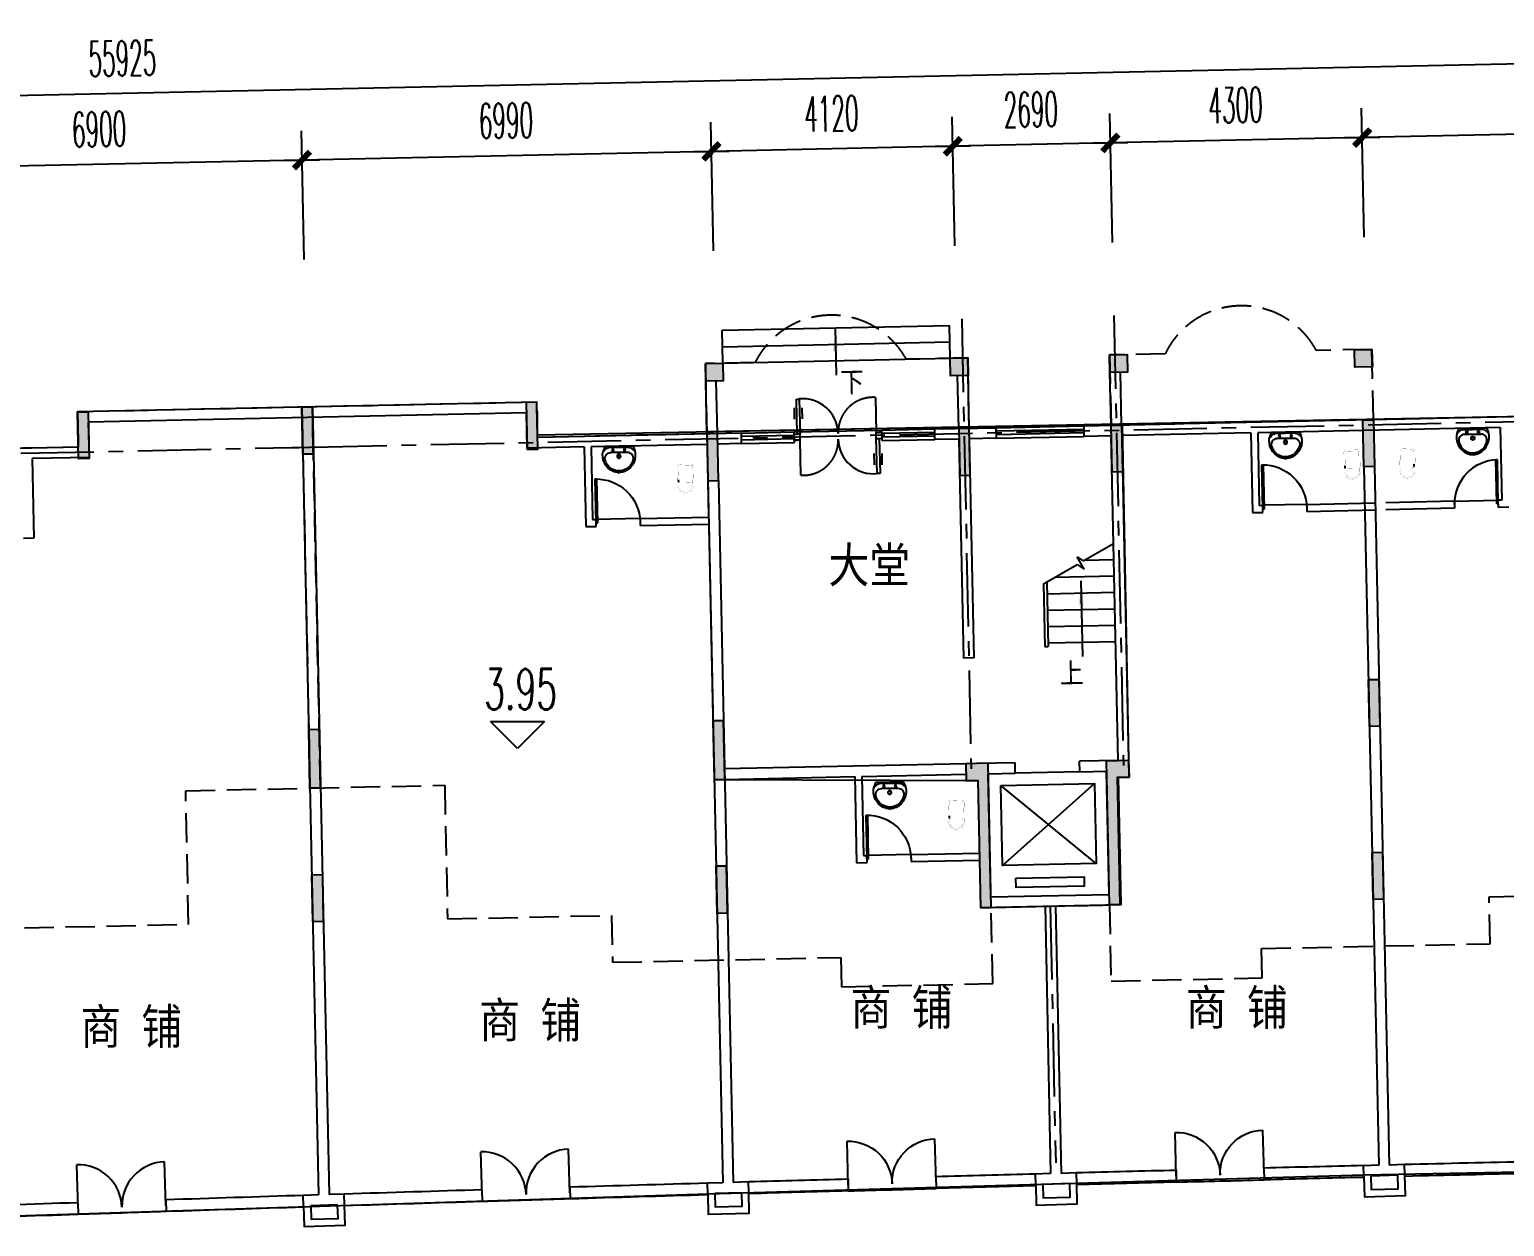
# Model space of a CAD drawing. Extents: x 34838826 to 35164760, y 36533342 to 36641385.
# Drawn here: x 34971531 to 34996705, y 36573732 to 36594151 of the extents above; entities that cross this region are included whole.
import ezdxf
from ezdxf.enums import TextEntityAlignment as Align

# ---------------------------------------------------------------- set-up
doc = ezdxf.new("R2010")
doc.units = 0
doc.header["$LTSCALE"] = 1000
doc.header["$MEASUREMENT"] = 0
for name, pattern in [('CENTER', [2, 1.25, -0.25, 0.25, -0.25]), ('DASH', [0.35, 0.25, -0.1]), ('DASHED2', [0.375, 0.25, -0.125])]:
    doc.linetypes.add(name, pattern=pattern)
doc.layers.get('0').update_dxf_attribs({"linetype": 'CONTINUOUS'})
doc.layers.get('DEFPOINTS').update_dxf_attribs({"linetype": 'CONTINUOUS'})
for name, color, linetype in [('AREA', 5, 'CONTINUOUS'), ('AXIS', 3, 'CONTINUOUS'), ('COLUMN', 6, 'CONTINUOUS'), ('DOTE', 8, 'CENTER'), ('FUN', 3, 'CONTINUOUS'), ('GROUND', 2, 'CONTINUOUS'), ('H', 8, 'CONTINUOUS'), ('PUB_DIM', 3, 'CONTINUOUS'), ('STAIR', 2, 'CONTINUOUS'), ('TEXT', 7, 'CONTINUOUS'), ('WALL', 4, 'CONTINUOUS'), ('WINDOW', 2, 'CONTINUOUS'), ('室内地坪标高', 1, 'CONTINUOUS')]:
    doc.layers.add(name, color=color, linetype=linetype)
doc.styles.add('-宋体', font='SimSun.ttf')
doc.styles.add('DIM_FONT', font='SIMPLEX.shx', dxfattribs={"width": 0.45})
doc.dimstyles.new('DIMN', dxfattribs={"dimtxt": 300, "dimasz": 1, "dimexe": 250, "dimexo": 300, "dimgap": 150, "dimtad": 1, "dimdec": 0, "dimzin": 0, "dimtxsty": 'DIM_FONT', "dimblk": '_DIMX', "dimcen": 0.09, "dimclrt": 7, "dimazin": 3, "dimtfac": 1, "dimtdec": 0, "dimtix": 1, "dimtmove": 0, "dimatfit": 3, "dimtolj": 1, "dimtzin": 0})

# ---------------------------------------------------------------- blocks, each defined once
blk = doc.blocks.new('_DIMX')
blk.add_line((-150, 0), (150, 0))
at = {"const_width": 50}
blk.add_lwpolyline([(-70, -70), (70, 70)], dxfattribs=at)
blk = doc.blocks.new('*D66')
at = {"color": 0, "linetype": 'BYBLOCK'}
for p, q in [((35001121, 36591952), (35001074, 36594151)), ((35001083, 36593651), (34945175, 36592469)), ((34945209, 36590771), (34945162, 36592969))]:
    blk.add_line(p, q, dxfattribs=at)
at = {"layer": 'DEFPOINTS', "color": 0, "linetype": 'BYBLOCK'}
for p in [(34945173, 36592469), (35001134, 36591352), (34945221, 36590171)]:
    blk.add_point(p, dxfattribs=at)
at = {"color": 0, "linetype": 'BYBLOCK', "xscale": 2, "yscale": 2, "zscale": 2}
for p, rotation in [((35001085, 36593651), 1.210789228481941), ((34945173, 36592469), 181.2107892284819)]:
    blk.add_blockref('_DIMX', p, dxfattribs=dict(at, rotation=rotation))
at = {"color": 7, "linetype": 'BYBLOCK', "insert": (34973116, 36593660), "char_height": 600, "attachment_point": 5, "rotation": 1.2108, "style": 'DIM_FONT'}
blk.add_mtext('\\A1;55925', dxfattribs=at)
blk = doc.blocks.new('*D67')
at = {"color": 0, "linetype": 'BYBLOCK'}
for p, q in [((34994313, 36590608), (34994267, 36592807)), ((35001146, 36590753), (35001100, 36592951)), ((35001108, 36592451), (34994279, 36592307))]:
    blk.add_line(p, q, dxfattribs=at)
at = {"layer": 'DEFPOINTS', "color": 0, "linetype": 'BYBLOCK'}
for p in [(34994277, 36592307), (34994326, 36590008), (35001159, 36590153)]:
    blk.add_point(p, dxfattribs=at)
at = {"color": 0, "linetype": 'BYBLOCK', "xscale": 2, "yscale": 2, "zscale": 2}
for p, rotation in [((34994277, 36592307), 181.2107897387022), ((35001110, 36592451), 1.210789738702207)]:
    blk.add_blockref('_DIMX', p, dxfattribs=dict(at, rotation=rotation))
at = {"color": 7, "linetype": 'BYBLOCK', "insert": (34997681, 36592979), "char_height": 600, "attachment_point": 5, "rotation": 1.2108, "style": 'DIM_FONT'}
blk.add_mtext('\\A1;6835', dxfattribs=at)
blk = doc.blocks.new('*D74')
at = {"color": 0, "linetype": 'BYBLOCK'}
for p, q in [((34969319, 36590080), (34969272, 36592279)), ((34976217, 36590226), (34976171, 36592424)), ((34976179, 36591924), (34969285, 36591779))]:
    blk.add_line(p, q, dxfattribs=at)
at = {"layer": 'DEFPOINTS', "color": 0, "linetype": 'BYBLOCK'}
for p in [(34969283, 36591779), (34969331, 36589480), (34976230, 36589626)]:
    blk.add_point(p, dxfattribs=at)
at = {"color": 0, "linetype": 'BYBLOCK', "xscale": 2, "yscale": 2, "zscale": 2}
for p, rotation in [((34969283, 36591779), 181.2107892284666), ((34976181, 36591924), 1.210789228466513)]:
    blk.add_blockref('_DIMX', p, dxfattribs=dict(at, rotation=rotation))
at = {"color": 7, "linetype": 'BYBLOCK', "insert": (34972719, 36592451), "char_height": 600, "attachment_point": 5, "rotation": 1.2108, "style": 'DIM_FONT'}
blk.add_mtext('\\A1;6900', dxfattribs=at)
blk = doc.blocks.new('*D75')
at = {"color": 0, "linetype": 'BYBLOCK'}
for p, q in [((34983206, 36590373), (34983159, 36592572)), ((34976217, 36590226), (34976171, 36592424)), ((34983168, 36592072), (34976183, 36591924))]:
    blk.add_line(p, q, dxfattribs=at)
at = {"layer": 'DEFPOINTS', "color": 0, "linetype": 'BYBLOCK'}
for p in [(34976181, 36591924), (34983218, 36589773), (34976230, 36589626)]:
    blk.add_point(p, dxfattribs=at)
at = {"color": 0, "linetype": 'BYBLOCK', "xscale": 2, "yscale": 2, "zscale": 2}
for p, rotation in [((34983170, 36592072), 1.210789727373749), ((34976181, 36591924), 181.2107897273737)]:
    blk.add_blockref('_DIMX', p, dxfattribs=dict(at, rotation=rotation))
at = {"color": 7, "linetype": 'BYBLOCK', "insert": (34979663, 36592598), "char_height": 600, "attachment_point": 5, "rotation": 1.2108, "style": 'DIM_FONT'}
blk.add_mtext('\\A1;6990', dxfattribs=at)
blk = doc.blocks.new('*D76')
at = {"color": 0, "linetype": 'BYBLOCK'}
for p, q in [((34983206, 36590373), (34983159, 36592572)), ((34987325, 36590460), (34987278, 36592659)), ((34987287, 36592159), (34983172, 36592072))]:
    blk.add_line(p, q, dxfattribs=at)
at = {"layer": 'DEFPOINTS', "color": 0, "linetype": 'BYBLOCK'}
for p in [(34983170, 36592072), (34983218, 36589773), (34987337, 36589861)]:
    blk.add_point(p, dxfattribs=at)
at = {"color": 0, "linetype": 'BYBLOCK', "xscale": 2, "yscale": 2, "zscale": 2}
for p, rotation in [((34983170, 36592072), 181.2107883820447), ((34987289, 36592159), 1.210788382044621)]:
    blk.add_blockref('_DIMX', p, dxfattribs=dict(at, rotation=rotation))
at = {"color": 7, "linetype": 'BYBLOCK', "insert": (34985217, 36592716), "char_height": 600, "attachment_point": 5, "rotation": 1.2108, "style": 'DIM_FONT'}
blk.add_mtext('\\A1;4120', dxfattribs=at)
blk = doc.blocks.new('*D77')
at = {"color": 0, "linetype": 'BYBLOCK'}
for p, q in [((34987325, 36590460), (34987278, 36592659)), ((34990014, 36590517), (34989968, 36592716)), ((34989976, 36592216), (34987291, 36592159))]:
    blk.add_line(p, q, dxfattribs=at)
at = {"layer": 'DEFPOINTS', "color": 0, "linetype": 'BYBLOCK'}
for p in [(34987289, 36592159), (34987337, 36589861), (34990027, 36589917)]:
    blk.add_point(p, dxfattribs=at)
at = {"color": 0, "linetype": 'BYBLOCK', "xscale": 2, "yscale": 2, "zscale": 2}
for p, rotation in [((34987289, 36592159), 181.2107892285479), ((34989978, 36592216), 1.210789228547888)]:
    blk.add_blockref('_DIMX', p, dxfattribs=dict(at, rotation=rotation))
at = {"color": 7, "linetype": 'BYBLOCK', "insert": (34988621, 36592787), "char_height": 600, "attachment_point": 5, "rotation": 1.2108, "style": 'DIM_FONT'}
blk.add_mtext('\\A1;2690', dxfattribs=at)
blk = doc.blocks.new('*D78')
at = {"color": 0, "linetype": 'BYBLOCK'}
for p, q in [((34994313, 36590608), (34994267, 36592807)), ((34990014, 36590517), (34989968, 36592716)), ((34994275, 36592307), (34989980, 36592216))]:
    blk.add_line(p, q, dxfattribs=at)
at = {"layer": 'DEFPOINTS', "color": 0, "linetype": 'BYBLOCK'}
for p in [(34989978, 36592216), (34994326, 36590008), (34990027, 36589917)]:
    blk.add_point(p, dxfattribs=at)
at = {"color": 0, "linetype": 'BYBLOCK', "xscale": 2, "yscale": 2, "zscale": 2}
for p, rotation in [((34994277, 36592307), 1.210789228454043), ((34989978, 36592216), 181.210789228454)]:
    blk.add_blockref('_DIMX', p, dxfattribs=dict(at, rotation=rotation))
at = {"color": 7, "linetype": 'BYBLOCK', "insert": (34992115, 36592861), "char_height": 600, "attachment_point": 5, "rotation": 1.2108, "style": 'DIM_FONT'}
blk.add_mtext('\\A1;4300', dxfattribs=at)
blk = doc.blocks.new('M_A3PTU')
for p, q in [((-0.5, 0), (-0.499, -0.498)), ((0.5, 0), (0.499, -0.498))]:
    blk.add_line(p, q)
for centre, start, end in [((-0.498, -0.001), 269.885, 0.0763), ((0.498, -0.001), 179.9237, 270.115)]:
    blk.add_arc(centre, 0.498, start, end)
blk = doc.blocks.new('_A0AYL')
for p, q in [((-0.5, 0), (-0.5, -1)), ((-0.5, 0), (-0.463, 0)), ((-0.463, 0), (-0.463, -1)), ((-0.5, -1), (-0.463, -1))]:
    blk.add_line(p, q)
blk.add_arc((-0.5, 0), 1, 270, 360)
blk = doc.blocks.new('M_E6')
for p, q in [((240, 0), (-240, 0)), ((-237, 0), (239, 0)), ((240, 0), (270, -79)), ((-213, -36), (-271, -91)), ((-240, 0), (-270, -79)), ((-179, -23), (181, -23)), ((141, -105), (-141, -105)), ((-141, -105), (141, -105)), ((217, -37), (274, -95))]:
    blk.add_line(p, q)
for centre, radius in [((-99, -65), 16.3), ((2, -172), 31.6), ((2, -172), 23), ((101, -65), 16.3)]:
    blk.add_circle(centre, radius)
for centre, radius, start, end in [((28, -152), 307, 166.1751, 244.7296), ((-141, -205), 100, 90, 190.5602), ((0, -179), 243, 190.5602, 349.4398), ((-179, -73), 50, 90, 133.181), ((-28, -152), 307, 297.0639, 13.8249), ((141, -205), 100, 349.4398, 90), ((181, -73), 50, 44.5607, 90), ((0, -201), 250, 245.8071, 296.4628), ((28, -152), 307, 266.589, 266.5936)]:
    blk.add_arc(centre, radius, start, end)
at = {"width": 0.8, "flags": 9}
for tag in ['XSIZE', 'YSIZE']:
    blk.add_attdef(tag, (0, 0), '', height=0.5, dxfattribs=at)
blk = doc.blocks.new('M_E2')
blk.add_line((-306, -118), (-266, -118))
at = {"const_width": 1.5}
for points in [[(-366, 138, 0.97895), (-366, -138, 0.97895)], [(-366, 118, 0.97895), (-366, -118, 0.97895)], [(-306, 118, 0.414214), (-316, 108, 0.414214)], [(0, 88, 0.462192), (-59, 137, 0.462192)], [(-20, 88, 0.414214), (-50, 118, 0.414214)], [(-316, -108, 0.414214), (-306, -118, 0.414214)], [(-59, -137, 0.462192), (0, -88, 0.462192)], [(-50, -118, 0.414214), (-20, -88, 0.414214)]]:
    blk.add_lwpolyline(points, format="xyb", dxfattribs=at)
for points in [[(-366, 137), (-59, 137)], [(-316, 118), (-366, 118)], [(-340, 118), (-266, 118)], [(-316, 108), (-316, -108)], [(-50, 118), (-267, 118)], [(-20, -88), (-20, 88)], [(0, 88), (0, -88)], [(-381, -137), (-59, -137)], [(-316, -118), (-366, -118)], [(-340, -118), (-266, -118)], [(-266, -118), (-50, -118)]]:
    blk.add_lwpolyline(points, dxfattribs=at)
at = {"width": 0.8, "flags": 9}
for tag in ['XSIZE', 'YSIZE']:
    blk.add_attdef(tag, (0, 0), '', height=0.5, dxfattribs=at)
blk = doc.blocks.new('M_B0OPK')
for p, q in [((-0.5, 0.5), (0.5, 0.5)), ((0.5, 0.167), (-0.5, 0.167)), ((0.5, -0.167), (-0.5, -0.167)), ((-0.5, -0.5), (0.5, -0.5))]:
    blk.add_line(p, q)
blk = doc.blocks.new('_ARROW')
blk.add_solid([(0, 0), (-1, 0.1), (-1, -0.1)])
blk = doc.blocks.new('M_A19UKF')
for p, q in [((-0.467, -0.003), (-0.467, 0.397)), ((-0.467, 0.397), (-0.433, 0.397)), ((-0.433, 0.397), (-0.433, -0.003)), ((-0.495, 0.298), (-0.495, 0.169)), ((-0.405, 0.298), (-0.405, 0.169)), ((-0.5, -0.003), (-0.5, -0.069)), ((-0.433, -0.003), (-0.5, -0.003)), ((-0.5, -0.003), (-0.5, -0.003)), ((-0.5, -0.069), (-0.5, -0.069)), ((-0.5, -0.069), (-0.467, -0.069)), ((-0.433, -0.003), (-0.467, -0.003)), ((-0.433, -0.069), (-0.467, -0.069)), ((-0.433, -0.003), (-0.433, -0.069)), ((0.433, -0.003), (0.433, -0.069)), ((0.433, -0.003), (0.467, -0.003)), ((0.433, -0.003), (0.5, -0.003)), ((0.433, -0.469), (0.433, -0.069)), ((0.433, -0.069), (0.5, -0.069)), ((0.433, -0.069), (0.467, -0.069)), ((0.5, -0.003), (0.467, -0.003)), ((0.467, -0.069), (0.467, -0.469)), ((0.5, -0.069), (0.467, -0.069)), ((0.5, -0.003), (0.5, -0.069)), ((0.5, -0.003), (0.5, -0.003)), ((0.5, -0.069), (0.5, -0.069)), ((0.405, -0.37), (0.405, -0.242)), ((0.495, -0.37), (0.495, -0.242)), ((0.467, -0.469), (0.433, -0.469))]:
    blk.add_line(p, q)
at = {"linetype": 'DASHED2'}
for p, q in [((0.433, 0.397), (0.433, -0.003)), ((-0.433, -0.469), (-0.433, -0.069))]:
    blk.add_line(p, q, dxfattribs=at)
for centre, start, end in [((-0.4, -0.001), 359.8007, 94.7805), ((0.4, -0.071), 179.8007, 274.7805)]:
    blk.add_arc(centre, 0.4, start, end)
for centre, start, end in [((0.4, -0.001), 85.2195, 180.1993), ((-0.4, -0.071), 265.2195, 0.1993)]:
    blk.add_arc(centre, 0.4, start, end, dxfattribs=at)
blk = doc.blocks.new('_WBLK')
for p, q in [((-0.5, 0.5), (0.5, 0.5)), ((0.5, 0.167), (-0.5, 0.167)), ((0.5, -0.167), (-0.5, -0.167)), ((-0.5, -0.5), (0.5, -0.5))]:
    blk.add_line(p, q)

msp = doc.modelspace()

# ---------------------------------------------------------------- hatches: boundary and pattern name
at = {"layer": 'H'}
h = msp.add_hatch(color=256, dxfattribs=at)
h.paths.add_polyline_path([(35040392.1, 36588841.8), (35040692.1, 36588841.8), (35040692.1, 36588541.8), (35040392.1, 36588541.8)])
h.paths.add_polyline_path([(35037672.1, 36588841.8), (35037972.1, 36588841.8), (35037972.1, 36588541.8), (35037672.1, 36588541.8)])
h.paths.add_polyline_path([(35033492.1, 36588841.8), (35033792.1, 36588841.8), (35033792.1, 36588541.8), (35033492.1, 36588541.8)])
h.paths.add_polyline_path([(35040392.1, 36581921.8), (35040572.1, 36581921.8), (35040572.1, 36581631.8), (35040372.1, 36581631.8), (35040372.1, 36579461.8), (35040192.1, 36579461.8), (35040192.1, 36581921.8)])
h.paths.add_polyline_path([(35040392.1, 36587641.8), (35040572.1, 36587641.8), (35040572.1, 36586841.8), (35040392.1, 36586841.8)])
h.paths.add_polyline_path([(35037972.1, 36581921.8), (35037792.1, 36581921.8), (35037792.1, 36581631.8), (35037992.1, 36581631.8), (35037992.1, 36579461.8), (35038172.1, 36579461.8), (35038172.1, 36581921.8)])
h.paths.add_polyline_path([(35033672.1, 36583211.8), (35033492.1, 36583211.8), (35033492.1, 36582211.8), (35033672.1, 36582211.8)])
h.paths.add_polyline_path([(35033672.1, 36580261.8), (35033492.1, 36580261.8), (35033492.1, 36579461.8), (35033672.1, 36579461.8)])
h.paths.add_polyline_path([(35026772.1, 36580261.8), (35026592.1, 36580261.8), (35026592.1, 36579461.8), (35026772.1, 36579461.8)])
h.paths.add_polyline_path([(35026772.1, 36588241.8), (35026592.1, 36588241.8), (35026592.1, 36587441.8), (35026772.1, 36587441.8)])
h.paths.add_polyline_path([(35030602.1, 36588241.8), (35030422.1, 36588241.8), (35030422.1, 36587441.8), (35030602.1, 36587441.8)])
h.paths.add_polyline_path([(35033672.1, 36587641.8), (35033492.1, 36587641.8), (35033492.1, 36586841.8), (35033672.1, 36586841.8)])
h.paths.add_polyline_path([(35037972.1, 36587641.8), (35037792.1, 36587641.8), (35037792.1, 36586841.8), (35037972.1, 36586841.8)])
h.paths.add_polyline_path([(35019572.1, 36588841.8), (35019872.1, 36588841.8), (35019872.1, 36588541.8), (35019572.1, 36588541.8)])
h.paths.add_polyline_path([(35015392.1, 36588841.8), (35015692.1, 36588841.8), (35015692.1, 36588541.8), (35015392.1, 36588541.8)])
h.paths.add_polyline_path([(35012672.1, 36588841.8), (35012972.1, 36588841.8), (35012972.1, 36588541.8), (35012672.1, 36588541.8)])
h.paths.add_polyline_path([(35008492.1, 36588841.8), (35008792.1, 36588841.8), (35008792.1, 36588541.8), (35008492.1, 36588541.8)])
h.paths.add_polyline_path([(35015392.1, 36581921.8), (35015572.1, 36581921.8), (35015572.1, 36581631.8), (35015372.1, 36581631.8), (35015372.1, 36579461.8), (35015192.1, 36579461.8), (35015192.1, 36581921.8)])
h.paths.add_polyline_path([(35019692.1, 36583211.8), (35019872.1, 36583211.8), (35019872.1, 36582191.8), (35019692.1, 36582191.8)])
h.paths.add_polyline_path([(35019692.1, 36580261.8), (35019872.1, 36580261.8), (35019872.1, 36579461.8), (35019692.1, 36579461.8)])
h.paths.add_polyline_path([(35026592.1, 36582741.8), (35026772.1, 36582741.8), (35026772.1, 36581741.8), (35026592.1, 36581741.8)])
h.paths.add_polyline_path([(35026592.1, 36588241.8), (35026772.1, 36588241.8), (35026772.1, 36587441.8), (35026592.1, 36587441.8)])
h.paths.add_polyline_path([(35022762.1, 36588241.8), (35022942.1, 36588241.8), (35022942.1, 36587441.8), (35022762.1, 36587441.8)])
h.paths.add_polyline_path([(35019692.1, 36587641.8), (35019872.1, 36587641.8), (35019872.1, 36586841.8), (35019692.1, 36586841.8)])
h.paths.add_polyline_path([(35015392.1, 36587641.8), (35015572.1, 36587641.8), (35015572.1, 36586841.8), (35015392.1, 36586841.8)])
h.paths.add_polyline_path([(35012972.1, 36581921.8), (35012792.1, 36581921.8), (35012792.1, 36581631.8), (35012992.1, 36581631.8), (35012992.1, 36579461.8), (35013172.1, 36579461.8), (35013172.1, 36581921.8)])
h.paths.add_polyline_path([(35008672.1, 36583211.8), (35008492.1, 36583211.8), (35008492.1, 36582411.8), (35008672.1, 36582411.8)])
h.paths.add_polyline_path([(35008672.1, 36580261.8), (35008492.1, 36580261.8), (35008492.1, 36579461.8), (35008672.1, 36579461.8)])
h.paths.add_polyline_path([(35001772.1, 36580261.8), (35001592.1, 36580261.8), (35001592.1, 36579461.8), (35001772.1, 36579461.8)])
h.paths.add_polyline_path([(35001772.1, 36582541.8), (35001592.1, 36582541.8), (35001592.1, 36581741.8), (35001772.1, 36581741.8)])
h.paths.add_polyline_path([(35001772.1, 36588241.8), (35001592.1, 36588241.8), (35001592.1, 36587441.8), (35001772.1, 36587441.8)])
h.paths.add_polyline_path([(35005602.1, 36588241.8), (35005422.1, 36588241.8), (35005422.1, 36587441.8), (35005602.1, 36587441.8)])
h.paths.add_polyline_path([(35008672.1, 36587641.8), (35008492.1, 36587641.8), (35008492.1, 36586841.8), (35008672.1, 36586841.8)])
h.paths.add_polyline_path([(35012972.1, 36587641.8), (35012792.1, 36587641.8), (35012792.1, 36586841.8), (35012972.1, 36586841.8)])
h.paths.add_polyline_path([(34994143.7, 36588688.1), (34994443.6, 36588694.4), (34994450, 36588394.5), (34994150, 36588388.2)])
h.paths.add_polyline_path([(34989964.6, 36588599.8), (34990264.6, 36588606.1), (34990270.9, 36588306.2), (34989971, 36588299.8)])
h.paths.add_polyline_path([(34987245.2, 36588542.3), (34987545.2, 36588548.6), (34987551.5, 36588248.7), (34987251.6, 36588242.4)])
h.paths.add_polyline_path([(34990110.9, 36581681.3), (34990290.8, 36581685.1), (34990296.9, 36581395.2), (34990097, 36581391), (34990142.8, 36579221.4), (34989962.9, 36579217.6), (34989910.9, 36581677.1)])
h.paths.add_polyline_path([(34994382.6, 36583061.9), (34994562.6, 36583065.7), (34994579.5, 36582265.9), (34994399.5, 36582262.1)])
h.paths.add_polyline_path([(34994445, 36580112.5), (34994624.9, 36580116.3), (34994641.8, 36579316.5), (34994461.9, 36579312.7)])
h.paths.add_polyline_path([(35001312.1, 36580257.5), (35001492.1, 36580257.5), (35001492.1, 36579457.5), (35001312.1, 36579457.5)])
h.paths.add_polyline_path([(35001295.2, 36582537.8), (35001475.2, 36582541.6), (35001492.1, 36581741.8), (35001312.2, 36581738)])
h.paths.add_polyline_path([(35001174.8, 36588236.6), (35001354.8, 36588240.4), (35001371.7, 36587440.6), (35001191.7, 36587436.8)])
h.paths.add_polyline_path([(34997345.7, 36588155.6), (34997525.6, 36588159.4), (34997542.5, 36587359.6), (34997362.6, 36587355.8)])
h.paths.add_polyline_path([(34994289, 36587490.9), (34994469, 36587494.7), (34994485.9, 36586694.9), (34994305.9, 36586691.1)])
h.paths.add_polyline_path([(34989990, 36587400), (34990169.9, 36587403.8), (34990186.8, 36586604), (34990006.9, 36586600.2)])
h.paths.add_polyline_path([(34987691.4, 36581630.2), (34987511.4, 36581626.4), (34987517.6, 36581336.4), (34987717.5, 36581340.7), (34987763.4, 36579171.1), (34987943.3, 36579174.9), (34987891.3, 36581634.4)])
h.paths.add_polyline_path([(34987570.5, 36587348.9), (34987390.6, 36587345.1), (34987407.5, 36586545.3), (34987587.4, 36586549.1)])
h = msp.add_hatch(color=256, dxfattribs=at)
h.paths.add_polyline_path([(34994143.7, 36588688.1), (34994443.6, 36588694.4), (34994450, 36588394.5), (34994150, 36588388.2)])
h.paths.add_polyline_path([(34989964.6, 36588599.8), (34990264.6, 36588606.1), (34990270.9, 36588306.2), (34989971, 36588299.8)])
h.paths.add_polyline_path([(34987245.2, 36588542.3), (34987545.2, 36588548.6), (34987551.5, 36588248.7), (34987251.6, 36588242.4)])
h = msp.add_hatch(color=256, dxfattribs=at)
h.paths.add_polyline_path([(34983066.2, 36588454), (34983366.1, 36588460.3), (34983372.4, 36588160.4), (34983072.5, 36588154)])
h.paths.add_polyline_path([(34983375, 36582359.1), (34983195.1, 36582355.3), (34983216.2, 36581355.5), (34983396.2, 36581359.3)])
h.paths.add_polyline_path([(34983427.4, 36579879.7), (34983247.5, 36579875.9), (34983264.4, 36579076), (34983444.3, 36579079.9)])
h.paths.add_polyline_path([(34976360.3, 36587712.1), (34976180.4, 36587708.3), (34976197.3, 36586908.5), (34976377.2, 36586912.3)])
h.paths.add_polyline_path([(34980189.5, 36587793), (34980009.5, 36587789.2), (34980026.4, 36586989.4), (34980206.4, 36586993.2)])
h.paths.add_polyline_path([(34983271.5, 36587258), (34983091.5, 36587254.2), (34983108.4, 36586454.4), (34983288.4, 36586458.2)])
h.paths.add_polyline_path([(34965270.1, 36588077.8), (34964970.2, 36588071.5), (34964976.5, 36587771.5), (34965276.5, 36587777.9)])
h.paths.add_polyline_path([(34969449.2, 36588166.1), (34969149.3, 36588159.8), (34969155.6, 36587859.9), (34969455.5, 36587866.2)])
h.paths.add_polyline_path([(34962250.8, 36588014), (34962550.7, 36588020.3), (34962557.1, 36587720.4), (34962257.2, 36587714.1)])
h.paths.add_polyline_path([(34957871.8, 36587921.4), (34958171.7, 36587927.8), (34958178.1, 36587627.8), (34957878.1, 36587621.5)])
h.paths.add_polyline_path([(34948843.7, 36583474.7), (34948663.8, 36583470.9), (34948675.5, 36582916), (34948861.1, 36582738.1), (34948985.7, 36582868), (34948853.9, 36582994.3)])
h.paths.add_polyline_path([(34948928.2, 36585586.4), (34948798.3, 36585711), (34948620.4, 36585525.4), (34948632.1, 36584970.5), (34948812, 36584974.3), (34948801.9, 36585454.7)])
h.paths.add_polyline_path([(34957990.8, 36582292.7), (34958170.7, 36582296.5), (34958187.6, 36581496.7), (34958007.7, 36581492.9)])
h.paths.add_polyline_path([(34953391.8, 36582195.5), (34953571.7, 36582199.3), (34953588.7, 36581399.5), (34953408.7, 36581395.7)])
h.paths.add_polyline_path([(34952978.2, 36586617.7), (34952798.3, 36586613.9), (34952815.2, 36585814.1), (34952995.1, 36585817.9)])
h.paths.add_polyline_path([(34958077.1, 36586725.5), (34957897.1, 36586721.7), (34957914.1, 36585921.9), (34958094, 36585925.7)])
h.paths.add_polyline_path([(34953454.1, 36579246.1), (34953634.1, 36579250), (34953651, 36578450.1), (34953471, 36578446.3)])
h.paths.add_polyline_path([(34958053.1, 36579343.4), (34958233.1, 36579347.2), (34958250, 36578547.3), (34958070, 36578543.5)])
h.paths.add_polyline_path([(34965116.4, 36581153), (34965296.4, 36581156.8), (34965302.5, 36580866.9), (34965102.6, 36580862.7), (34965148.4, 36578693.1), (34964968.5, 36578689.3), (34964916.5, 36581148.8)])
h.paths.add_polyline_path([(34969388.2, 36582533.6), (34969568.2, 36582537.4), (34969589.3, 36581537.6), (34969409.3, 36581533.8)])
h.paths.add_polyline_path([(34969450.6, 36579584.3), (34969630.5, 36579588.1), (34969647.4, 36578788.2), (34969467.5, 36578784.4)])
h.paths.add_polyline_path([(34976349, 36579730.1), (34976529, 36579733.9), (34976545.9, 36578934), (34976365.9, 36578930.2)])
h.paths.add_polyline_path([(34976296.6, 36582209.5), (34976476.6, 36582213.3), (34976497.7, 36581213.5), (34976317.7, 36581209.7)])
h.paths.add_polyline_path([(34976180.4, 36587708.3), (34976360.3, 36587712.1), (34976377.2, 36586912.3), (34976197.3, 36586908.5)])
h.paths.add_polyline_path([(34972351.2, 36587627.3), (34972531.2, 36587631.2), (34972548.1, 36586831.3), (34972368.1, 36586827.5)])
h.paths.add_polyline_path([(34969294.6, 36586962.6), (34969474.6, 36586966.4), (34969491.5, 36586166.6), (34969311.5, 36586162.8)])
h.paths.add_polyline_path([(34964995.6, 36586871.7), (34965175.5, 36586875.5), (34965192.4, 36586075.7), (34965012.5, 36586071.9)])
h.paths.add_polyline_path([(34962697, 36581101.9), (34962517, 36581098.1), (34962523.1, 36580808.1), (34962723.1, 36580812.4), (34962769, 36578642.9), (34962948.9, 36578646.7), (34962896.9, 36581106.1)])
h.paths.add_polyline_path([(34962576.1, 36586820.6), (34962396.1, 36586816.8), (34962413, 36586017), (34962593, 36586020.8)])
h = msp.add_hatch(color=256, dxfattribs=at)
h.paths.add_polyline_path([(34976360.3, 36587712.1), (34976180.4, 36587708.3), (34976197.3, 36586908.5), (34976377.2, 36586912.3)])
h.paths.add_polyline_path([(34976180.4, 36587708.3), (34976360.3, 36587712.1), (34976377.2, 36586912.3), (34976197.3, 36586908.5)])
h.paths.add_polyline_path([(34980189.5, 36587793), (34980009.5, 36587789.2), (34980026.4, 36586989.4), (34980206.4, 36586993.2)])
h.paths.add_polyline_path([(34983066.2, 36588454), (34983366.1, 36588460.3), (34983372.4, 36588160.4), (34983072.5, 36588154)])
h = msp.add_hatch(color=256, dxfattribs=at)
h.paths.add_polyline_path([(34980189.5, 36587793), (34980009.5, 36587789.2), (34980026.4, 36586989.4), (34980206.4, 36586993.2)])
h.paths.add_polyline_path([(34983066.2, 36588454), (34983366.1, 36588460.3), (34983372.4, 36588160.4), (34983072.5, 36588154)])
h = msp.add_hatch(color=256, dxfattribs=at)
h.paths.add_polyline_path([(34976360.3, 36587712.1), (34976180.4, 36587708.3), (34976197.3, 36586908.5), (34976377.2, 36586912.3)])
h.paths.add_polyline_path([(34976180.4, 36587708.3), (34976360.3, 36587712.1), (34976377.2, 36586912.3), (34976197.3, 36586908.5)])
msp.add_hatch(color=256, dxfattribs=at).paths.add_polyline_path([(34976360.3, 36587712.1), (34976180.4, 36587708.3), (34976197.3, 36586908.5), (34976377.2, 36586912.3)])

# ---------------------------------------------------------------- linework, layer by layer
at = {"linetype": 'DASH', "ltscale": 2}
msp.add_lwpolyline([(34994469, 36587494.7), (34994469, 36587494.7), (34994443.6, 36588694.4), (34993493.8, 36588674.4, 0.6127767), (34990914.4, 36588619.8), (34989964.6, 36588599.8), (34989990, 36587400), (34987570.5, 36587348.9), (34987545.2, 36588548.6), (34986495.4, 36588526.4, 0.6037565), (34983916, 36588471.9), (34983066.2, 36588454), (34983091.5, 36587254.2), (34980202.2, 36587193.2), (34980200.5, 36587270.8), (34980192.8, 36587638.1), (34980197.8, 36587397.4), (34980189.5, 36587793), (34976180.4, 36587708.3), (34976203.3, 36586624.4), (34976317.7, 36581209.7), (34978617.2, 36581258.3), (34978665.4, 36578978.8), (34981464.8, 36579038), (34981481.7, 36578238.2), (34985380.8, 36578320.6), (34985391.4, 36577820.7), (34987970.8, 36577875.2), (34987943.3, 36579174.9), (34989962.9, 36579217.6), (34989990.4, 36577917.9), (34992569.8, 36577972.4), (34992559.2, 36578472.3), (34996458.3, 36578554.7), (34996441.4, 36579354.6), (34999240.8, 36579413.7)], format="xyb", dxfattribs=at)
for points in [[(34971447, 36578826.3), (34974246.4, 36578885.4), (34974198.2, 36581164.9), (34976497.7, 36581213.5), (34976360.3, 36587712.1), (34972351.2, 36587627.3), (34972363.9, 36587027.5), (34969474.6, 36586966.4)], [(34997358.3, 36587555.8), (34994469, 36587494.7)]]:
    msp.add_lwpolyline(points, dxfattribs=at)
at = {"layer": 'AREA'}
for points in [[(35022762.1, 36587737.1), (35005602.1, 36587696.7), (35005602.1, 36588241.8), (35001682.1, 36588241.8), (35001592.1, 36588241.8), (35001354.8, 36588240.4), (34997345.7, 36588155.6), (34997358.3, 36587555.8), (34980201.3, 36587232), (34980189.5, 36587793), (34972351.2, 36587627.3), (34972363.9, 36587027.5), (34955007.8, 36586660.6)], [(34969314, 36573853.5), (34983106.8, 36574290.8), (34994302.4, 36574613.3), (35000792.1, 36574740.2), (35008232.1, 36574871.9), (35014872.1, 36574988.6), (35020392.1, 36575084.9)]]:
    msp.add_lwpolyline(points, dxfattribs=at)
msp.add_lwpolyline([(34983216.2, 36581355.5), (34987717.5, 36581340.7), (34987763.4, 36579171.1), (34990162.8, 36579221.9), (34990117, 36581391.4), (34990296.9, 36581395.2), (34990183.2, 36587420.4), (34983090.8, 36587286.5)], close=True, dxfattribs=at)
at = {"layer": 'COLUMN'}
for points in [[(34994143.7, 36588688.1), (34994443.6, 36588694.4), (34994450, 36588394.5), (34994150, 36588388.2)], [(34983066.2, 36588454), (34983366.1, 36588460.3), (34983372.4, 36588160.4), (34983072.5, 36588154)], [(34987245.2, 36588542.3), (34987545.2, 36588548.6), (34987551.5, 36588248.7), (34987251.6, 36588242.4)], [(34989964.6, 36588599.8), (34990264.6, 36588606.1), (34990270.9, 36588306.2), (34989971, 36588299.8)], [(34976180.4, 36587708.3), (34976360.3, 36587712.1), (34976377.2, 36586912.3), (34976197.3, 36586908.5)], [(34976360.3, 36587712.1), (34976180.4, 36587708.3), (34976197.3, 36586908.5), (34976377.2, 36586912.3)], [(34980189.5, 36587793), (34980009.5, 36587789.2), (34980026.4, 36586989.4), (34980206.4, 36586993.2)], [(34972351.2, 36587627.3), (34972531.2, 36587631.2), (34972548.1, 36586831.3), (34972368.1, 36586827.5)], [(34994289, 36587490.9), (34994469, 36587494.7), (34994485.9, 36586694.9), (34994305.9, 36586691.1)], [(34983271.5, 36587258), (34983091.5, 36587254.2), (34983108.4, 36586454.4), (34983288.4, 36586458.2)], [(34987570.5, 36587348.9), (34987390.6, 36587345.1), (34987407.5, 36586545.3), (34987587.4, 36586549.1)], [(34989990, 36587400), (34990169.9, 36587403.8), (34990186.8, 36586604), (34990006.9, 36586600.2)], [(34994382.6, 36583061.9), (34994562.6, 36583065.7), (34994579.5, 36582265.9), (34994399.5, 36582262.1)], [(34976296.6, 36582209.5), (34976476.6, 36582213.3), (34976497.7, 36581213.5), (34976317.7, 36581209.7)], [(34983375, 36582359.1), (34983195.1, 36582355.3), (34983216.2, 36581355.5), (34983396.2, 36581359.3)], [(34990110.9, 36581681.3), (34990290.8, 36581685.1), (34990296.9, 36581395.2), (34990097, 36581391), (34990142.8, 36579221.4), (34989962.9, 36579217.6), (34989910.9, 36581677.1)], [(34987691.4, 36581630.2), (34987511.4, 36581626.4), (34987517.6, 36581336.4), (34987717.5, 36581340.7), (34987763.4, 36579171.1), (34987943.3, 36579174.9), (34987891.3, 36581634.4)], [(34994445, 36580112.5), (34994624.9, 36580116.3), (34994641.8, 36579316.5), (34994461.9, 36579312.7)], [(34976349, 36579730.1), (34976529, 36579733.9), (34976545.9, 36578934), (34976365.9, 36578930.2)], [(34983427.4, 36579879.7), (34983247.5, 36579875.9), (34983264.4, 36579076), (34983444.3, 36579079.9)]]:
    msp.add_lwpolyline(points, close=True, dxfattribs=at)
at = {"layer": 'DOTE'}
for p, q in [((34987441.1, 36589214.9), (34987603.3, 36581538.3)), ((34990040.5, 36589269.8), (34990202.7, 36581593.2)), ((35001624.6, 36587555.9), (34975774.8, 36587009.6)), ((34976630.1, 36587027.6), (34948245.9, 36586427.7)), ((34988953.1, 36579196.3), (34989045.6, 36574820.1))]:
    msp.add_line(p, q, dxfattribs=at)
at = {"layer": 'GROUND'}
for p, q in [((34983354.3, 36589020.2), (34987233.4, 36589102.2)), ((34983366.1, 36588460.3), (34983354.3, 36589020.2)), ((34987245.2, 36588542.3), (34987233.4, 36589102.2)), ((34983360.2, 36588740.2), (34987239.3, 36588822.2)), ((34983366.1, 36588460.3), (34987245.2, 36588542.3)), ((34987390.6, 36587345.1), (34987371.5, 36588244.9)), ((34987570.5, 36587348.9), (34987551.5, 36588248.7)), ((34983091.5, 36587254.2), (34983072.5, 36588154)), ((34983271.5, 36587258), (34983252.5, 36588157.8)), ((34984581.2, 36587285.7), (34986080.9, 36587317.4)), ((34993329.2, 36586050.3), (34992579.4, 36586034.5)), ((34995848.7, 36586103.6), (34996598.5, 36586119.4)), ((34981951.8, 36585809.8), (34981202, 36585794)), ((34989454.8, 36581487.4), (34988355, 36581464.2)), ((34989738.8, 36579926.6), (34988108.4, 36581255)), ((34988137.2, 36579892.7), (34989710.1, 36581288.9)), ((34986574, 36580076.2), (34985824.2, 36580060.4))]:
    msp.add_line(p, q, dxfattribs=at)
for points in [[(34988108.4, 36581255), (34989710.1, 36581288.9), (34989738.8, 36579926.6), (34988137.2, 36579892.7)], [(34988364.6, 36579673.7), (34989528.7, 36579698.3), (34989532, 36579538.8), (34988368, 36579514.2)]]:
    msp.add_lwpolyline(points, close=True, dxfattribs=at)
for centre, radius, start, end in [((34916948.8, 39077600.4), 2504200, 271.5687828, 271.603104), ((34928144.6, 39077897.9), 2504200, 271.4406534, 271.4749745), ((35055557.7, 34071319.2), 2503999.9, 91.7117867, 91.7461079), ((35055557.7, 34071319.2), 2504000, 91.8696667, 91.9039879)]:
    msp.add_arc(centre, radius, start, end, dxfattribs=at)
at = {"layer": 'PUB_DIM'}
for points in [[(34985279.2, 36589060.9), (34985296.2, 36588255)], [(34989475.6, 36584745.2), (34989502.8, 36583456.4)]]:
    msp.add_lwpolyline(points, dxfattribs=at)
at = {"layer": 'STAIR'}
for p, q in [((34989514.7, 36585085.7), (34990032.6, 36585385.6)), ((34988836.9, 36584695.3), (34989410.7, 36585025.7)), ((34989410.7, 36585025.7), (34989532.3, 36584945.5)), ((34989532.3, 36584945.5), (34989412.3, 36585153.3)), ((34989412.3, 36585153.3), (34989514.7, 36585085.7)), ((34989539.4, 36585100), (34990038.4, 36585110.5)), ((34988836.9, 36584695.3), (34988859.5, 36583625.3)), ((34988896.2, 36584729.4), (34988919.5, 36583626.6)), ((34989034.8, 36584809.3), (34990044.3, 36584830.6)), ((34988900.5, 36584526.4), (34990050.2, 36584550.7)), ((34988906.4, 36584246.4), (34990056.1, 36584270.7)), ((34988912.3, 36583966.5), (34990062, 36583990.8)), ((34988918.2, 36583686.6), (34990068, 36583710.9)), ((34988859.5, 36583625.3), (34988919.5, 36583626.6))]:
    msp.add_line(p, q, dxfattribs=at)
at = {"layer": 'WALL'}
for p, q in [((34987390.6, 36587345.1), (34987371.5, 36588244.9)), ((34987570.5, 36587348.9), (34987551.5, 36588248.7)), ((34989990, 36587400), (34989971, 36588299.8)), ((34990169.9, 36587403.8), (34990150.9, 36588303.6)), ((34983681.4, 36587266.7), (34980202.2, 36587193.2)), ((34983685.2, 36587086.7), (34983681.4, 36587266.7)), ((34984585, 36587105.8), (34984581.2, 36587285.7)), ((34984585, 36587105.8), (34984581.2, 36587285.7)), ((34986084.7, 36587137.4), (34986080.9, 36587317.4)), ((34986084.7, 36587137.4), (34986080.9, 36587317.4)), ((34986980.7, 36587336.4), (34988030.4, 36587358.6)), ((34986984.5, 36587156.5), (34986980.7, 36587336.4)), ((34987390.6, 36587345.1), (34988030.4, 36587358.6)), ((34988034.2, 36587178.7), (34988030.4, 36587358.6)), ((34989530.1, 36587390.3), (34991079.7, 36587423.1)), ((34989533.9, 36587210.4), (34989530.1, 36587390.3)), ((34989993.8, 36587220.1), (34989533.9, 36587210.4)), ((34990110.9, 36581681.3), (34989993.8, 36587220.1)), ((34990173.7, 36587223.9), (34990290.8, 36581685.1)), ((34992373.3, 36587270.4), (34992402, 36585910.7)), ((34992493.2, 36587272.9), (34992519.4, 36586033.2)), ((34996632.3, 36587360.4), (34996658.5, 36586120.7)), ((34980995.8, 36587029.9), (34981024.5, 36585670.2)), ((34981115.8, 36587032.4), (34981142, 36585792.7)), ((34983685.2, 36587086.7), (34983275.3, 36587078.1)), ((34987394.4, 36587165.1), (34986984.5, 36587156.5)), ((34987394.4, 36587165.1), (34987473.4, 36583426)), ((34988034.2, 36587178.7), (34987574.3, 36587168.9)), ((34987653.4, 36583429.8), (34987574.3, 36587168.9)), ((34971577.9, 36586830.8), (34971606.6, 36585471.1)), ((34976197.3, 36586908.5), (34976464.4, 36574269.8)), ((34976377.2, 36586912.3), (34976644.3, 36574275.5)), ((34994305.9, 36586691.1), (34994557.8, 36574776.1)), ((34994485.9, 36586694.9), (34994737.7, 36574780.5)), ((34983108.4, 36586454.4), (34983121.5, 36585834.5)), ((34983288.4, 36586458.2), (34983541.5, 36574483.4)), ((34992519.4, 36586033.2), (34992579.4, 36586034.4)), ((34992581.9, 36585914.5), (34992579.4, 36586034.4)), ((34993329.2, 36586050.3), (34994499, 36586075)), ((34993329.2, 36586050.3), (34993331.8, 36585930.3)), ((34993331.8, 36585930.3), (34994501.5, 36585955.1)), ((34995848.7, 36586103.6), (34994678.9, 36586078.8)), ((34995851.2, 36585983.6), (34994681.5, 36585958.9)), ((34995848.7, 36586103.6), (34995851.2, 36585983.6)), ((34996658.5, 36586120.7), (34996598.5, 36586119.4)), ((34996601.1, 36585999.4), (34996598.5, 36586119.4)), ((34996781, 36586003.2), (34996601.1, 36585999.4)), ((34981024.5, 36585670.2), (34981204.5, 36585674)), ((34981142, 36585792.7), (34981202, 36585794)), ((34981204.5, 36585674), (34981202, 36585794)), ((34981951.8, 36585809.8), (34983121.5, 36585834.5)), ((34981951.8, 36585809.8), (34981954.3, 36585689.8)), ((34981954.3, 36585689.8), (34983124.1, 36585714.6)), ((34983124.1, 36585714.6), (34983361.6, 36574478.2)), ((34992402, 36585910.7), (34992581.9, 36585914.5)), ((34971606.6, 36585471.1), (34971426.7, 36585467.3)), ((34987653.4, 36583429.8), (34987473.4, 36583426)), ((34988351.2, 36581644.1), (34987691.4, 36581630.2)), ((34988351.2, 36581644.1), (34987691.4, 36581630.2)), ((34988355, 36581464.2), (34988351.2, 36581644.1)), ((34990110.9, 36581681.3), (34989451, 36581667.4)), ((34989454.8, 36581487.4), (34989451, 36581667.4)), ((34987511.4, 36581626.4), (34983392.4, 36581539.3)), ((34983396.2, 36581359.3), (34985615.7, 36581406.3)), ((34985615.7, 36581406.3), (34985646.7, 36579936.6)), ((34985735.6, 36581408.8), (34987515.2, 36581446.4)), ((34985735.6, 36581408.8), (34985764.2, 36580059.1)), ((34987895.2, 36581454.4), (34988355, 36581464.2)), ((34987939.5, 36579354.9), (34987895.2, 36581454.4)), ((34987939.5, 36579354.9), (34987895.2, 36581454.4)), ((34989454.8, 36581487.4), (34989914.7, 36581497.1)), ((34989959.1, 36579397.6), (34989914.7, 36581497.1)), ((34989959.1, 36579397.6), (34989914.7, 36581497.1)), ((34985646.7, 36579936.6), (34985826.7, 36579940.4)), ((34985764.2, 36580059.1), (34985824.2, 36580060.4)), ((34985826.7, 36579940.4), (34985824.2, 36580060.4)), ((34986574, 36580076.2), (34987743.7, 36580100.9)), ((34986574, 36580076.2), (34986576.5, 36579956.2)), ((34986576.5, 36579956.2), (34987746.3, 36579981)), ((34987939.5, 36579354.9), (34989959.1, 36579397.6)), ((34987943.3, 36579174.9), (34989962.9, 36579217.6)), ((34988863.1, 36579194.4), (34988959.5, 36574633.4)), ((34989043.1, 36579198.2), (34989139.5, 36574638.2)), ((34990142.8, 36579221.4), (34990162.8, 36579221.9)), ((34988704.8, 36574445.6), (34988699.6, 36574626.5)), ((34988959.5, 36574633), (34988699.7, 36574625.5)), ((34989399.4, 36574645.7), (34989139.5, 36574638.2)), ((34989404.5, 36574465.8), (34989399.4, 36574645.1)), ((34991098.8, 36574689.4), (34991103.9, 36574489.5)), ((34992598.4, 36574727.6), (34992603.4, 36574527.6)), ((34994557.8, 36574775.3), (34994297.9, 36574767.8)), ((34994303.1, 36574587.9), (34994297.9, 36574769.7)), ((34994882.8, 36574604.6), (34994423, 36574591.3)), ((34994997.6, 36574788), (34994737.7, 36574780.5)), ((34995002.8, 36574608), (34994997.6, 36574786.8)), ((34979253.2, 36574356.4), (34979259.3, 36574156.5)), ((34980752.6, 36574401.6), (34980758.5, 36574201.7)), ((34983361.6, 36574478.2), (34983101.7, 36574470.7)), ((34983106.8, 36574290.8), (34983101.7, 36574470.7)), ((34983801.4, 36574490.9), (34983541.5, 36574483.4)), ((34983806.6, 36574311), (34983801.4, 36574490.9)), ((34985500.7, 36574539), (34985506.3, 36574339.1)), ((34987000.2, 36574580.5), (34987005.7, 36574380.6)), ((34989284.6, 36574462.3), (34988824.8, 36574449.1)), ((34972356.3, 36574136.6), (34972363, 36573936.7)), ((34973855.6, 36574186), (34973862.1, 36573986.1)), ((34976464.4, 36574269.8), (34976204.5, 36574261.6)), ((34976210.2, 36574081.7), (34976204.5, 36574261.6)), ((34976789.9, 36574100), (34976330.2, 36574085.5)), ((34976904.2, 36574283.7), (34976644.3, 36574275.5)), ((34976909.9, 36574103.8), (34976904.2, 36574283.7)), ((34983686.6, 36574307.5), (34983226.8, 36574294.3))]:
    msp.add_line(p, q, dxfattribs=at)
for points in [[(35001354.8, 36588240.4), (34997345.7, 36588155.6), (34997358.3, 36587555.8), (34990169.9, 36587403.8)], [(34983091.5, 36587254.2), (34980202.2, 36587193.2), (34980189.5, 36587793), (34972351.2, 36587627.3), (34972363.9, 36587027.5), (34965175.5, 36586875.5)], [(34980995.8, 36587029.9), (34980026, 36587009.4), (34980013.3, 36587609.3), (34972535, 36587451.2), (34972547.7, 36586851.3), (34971577.9, 36586830.8)], [(34992373.3, 36587270.4), (34990173.7, 36587223.9)], [(34996632.3, 36587360.4), (34992493.2, 36587272.9)], [(34983095.3, 36587074.3), (34981115.8, 36587032.4)], [(34994303.1, 36574587.9), (34994313.2, 36574238), (34995012.9, 36574258.2), (34995002.8, 36574608), (34995002.8, 36574608)], [(34994423, 36574591.3), (34994429.7, 36574361.4), (34994889.5, 36574374.7), (34994882.8, 36574604.6), (34994882.8, 36574604.6)], [(34988704.8, 36574445.6), (34988714.9, 36574095.8), (34989414.6, 36574115.9), (34989404.5, 36574465.8), (34989404.5, 36574465.8)], [(34988824.8, 36574449.1), (34988831.4, 36574219.2), (34989291.2, 36574232.4), (34989284.6, 36574462.3), (34989284.6, 36574462.3)], [(34976210.2, 36574081.7), (34976221.3, 36573731.9), (34976920.9, 36573753.9), (34976909.9, 36574103.8), (34976909.9, 36574103.8)], [(34976330.2, 36574085.5), (34976337.4, 36573855.6), (34976797.2, 36573870.1), (34976789.9, 36574100), (34976789.9, 36574100)], [(34983106.8, 36574290.8), (34983116.9, 36573941), (34983816.6, 36573961.1), (34983806.6, 36574311), (34983806.6, 36574311)], [(34983226.8, 36574294.3), (34983233.4, 36574064.4), (34983693.2, 36574077.6), (34983686.6, 36574307.5), (34983686.6, 36574307.5)]]:
    msp.add_lwpolyline(points, dxfattribs=at)
for radius, start, end in [(2504200, 91.5298863, 91.5687828), (2504200, 91.4749745, 91.5138703), (2504200, 91.4017576, 91.4406534), (2504200, 91.3365962, 91.3857415), (2504000, 91.3365962, 91.3857204), (2504200, 91.7461079, 91.7998782), (2504200, 91.6580164, 91.7117867), (2504200, 91.603104, 91.6420005), (2504000, 91.5298767, 91.5687828), (2504000, 91.4749745, 91.5138594), (2504000, 91.4017377, 91.4406534), (2504200, 91.9039879, 91.9577605), (2504200, 91.8158941, 91.8696667), (2504000, 91.7461079, 91.7998776), (2504000, 91.6580171, 91.7117867), (2504000, 91.603104, 91.6419999), (2504000, 91.9039879, 91.9577598), (2504000, 91.8158948, 91.8696667)]:
    msp.add_arc((35055557.7, 34071319.2), radius, start, end, dxfattribs=at)
at = {"layer": '室内地坪标高', "linetype": 'CONTINUOUS'}
for p, q in [((34979397.6, 36582349.2), (34980319.2, 36582349.2)), ((34979858.4, 36581888.4), (34979397.6, 36582349.2)), ((34980319.2, 36582349.2), (34979858.4, 36581888.4))]:
    msp.add_line(p, q, dxfattribs=at)

# ---------------------------------------------------------------- block references
at = {"layer": 'FUN', "xscale": -1}
for p, rotation in [((34992965.6, 36587282.9), 1.210804540979291), ((34981588.2, 36587042.4), 1.210804539874815), ((34986210.4, 36581308.8), 1.210804539874815)]:
    msp.add_blockref('M_E6', p, dxfattribs=dict(at, rotation=rotation))
at = {"layer": 'FUN', "rotation": 1.210804539577692}
msp.add_blockref('M_E6', (34996159.9, 36587350.4), dxfattribs=at)
at = {"layer": 'FUN', "extrusion": (0, 0, -1), "zscale": -1}
for p, rotation in [((-34994099.8, 36586978.9), 88.78919546097579), ((-34982722.3, 36586738.4), 88.78919546208026), ((-34987344.5, 36581004.8), 88.78919546208026)]:
    msp.add_blockref('M_E2', p, dxfattribs=dict(at, rotation=rotation))
at = {"layer": 'FUN', "extrusion": (0, 0, -1), "xscale": -1, "zscale": -1, "rotation": 268.7891954584672}
msp.add_blockref('M_E2', (-34995039.6, 36586998.7), dxfattribs=at)
at = {"layer": 'PUB_DIM', "xscale": 400, "yscale": 400, "zscale": 400, "rotation": 91.21082326701173}
for p in [(34985279.2, 36589060.9), (34989475.6, 36584745.2)]:
    msp.add_blockref('_ARROW', p, dxfattribs=at)
at = {"layer": 'PUB_DIM', "extrusion": (0, 0, -1), "zscale": -1}
for p, rotation in [((-34994099.8, 36586978.9), 88.78919545902086), ((-34982722.3, 36586738.4), 88.78919546012534), ((-34987344.5, 36581004.8), 88.78919546012534)]:
    msp.add_blockref('M_E2', p, dxfattribs=dict(at, rotation=rotation))
at = {"layer": 'PUB_DIM', "extrusion": (0, 0, -1), "xscale": -1, "zscale": -1, "rotation": 268.7891954604221}
msp.add_blockref('M_E2', (-34995039.6, 36586998.7), dxfattribs=at)
at = {"layer": 'WINDOW'}
for name, p, xscale, yscale, zscale, rotation in [('M_A19UKF', (34985334.1, 36587157.4), 1500, 1500, 1500, 181.2108374340118), ('_WBLK', (34984133.2, 36587186.2), 900, 180.0000000000055, 900, 1.210837434011738), ('_WBLK', (34986532.7, 36587236.9), 900, 179.9956343770082, 900, 1.210842703011739), ('M_B0OPK', (34988782.2, 36587284.5), 1500, 179.9997496008968, 1500, 1.210828860011739), ('_A0AYL', (34992955.6, 36585982.4), -750, 750, 750, 181.2108045409793), ('_A0AYL', (34996224.9, 36586051.5), 750, 750, 750, 181.2108045395777), ('_A0AYL', (34981578.1, 36585741.9), -750, 750, 750, 181.2108045398748), ('_A0AYL', (34986200.3, 36580008.3), -750, 750, 750, 181.2108045398748), ('M_A3PTU', (34991851.1, 36574608.5), 1500, -1500, 1500, 1.457813941), ('M_A3PTU', (34986253.2, 36574459.8), 1500, -1500, 1500, 1.585943395), ('M_A3PTU', (34980005.9, 36574279), 1500, 1500, 1500, 181.728947335), ('M_A3PTU', (34973109.2, 36574061.3), 1500, 1500, 1500, 181.886827312)]:
    msp.add_blockref(name, p, dxfattribs=dict(at, xscale=xscale, yscale=yscale, zscale=zscale, rotation=rotation))

# ---------------------------------------------------------------- texts
at = {"layer": 'TEXT', "style": '-宋体', "width": 0.85}
for s, p in [('下', (34985369.9, 36587958.4)), ('上', (34989118.2, 36582994.2))]:
    msp.add_text(s, height=350, rotation=1.21082, dxfattribs=at).set_placement(p)
for s, p in [('大堂', (34985167.8, 36584715.7)), ('商 铺', (34979207.7, 36576951.4)), ('商 铺', (34985545.4, 36577168.5)), ('商 铺', (34991267.5, 36577168.5)), ('商 铺', (34972399.1, 36576842.8))]:
    msp.add_text(s, height=600, dxfattribs=at).set_placement(p)
at = {"layer": '室内地坪标高', "linetype": 'CONTINUOUS', "style": 'DIM_FONT', "width": 0.6}
msp.add_text('3.95', height=691.2, dxfattribs=at).set_placement((34980535.5, 36582551.5), align=Align.RIGHT)

# ---------------------------------------------------------------- dimensions: what is measured, and where the dimension line sits
at = {"layer": 'AXIS'}
for p1, p2, picture, middle in [((35001133.6, 36591352.4), (34945221.4, 36590170.7), '*D66', (34973116.3, 36593660.1)), ((34994325.9, 36590008.3), (34990026.8, 36589917.4), '*D78', (34992115.1, 36592861.3)), ((35001159, 36590152.7), (34994325.9, 36590008.3), '*D67', (34997681.1, 36592979)), ((34983218.3, 36589773.5), (34976229.9, 36589625.8), '*D75', (34979662.8, 36592598.2)), ((34987337.4, 36589860.6), (34983218.3, 36589773.5), '*D76', (34985216.6, 36592715.5)), ((34990026.8, 36589917.4), (34987337.4, 36589860.6), '*D77', (34988620.8, 36592787.5)), ((34976229.9, 36589625.8), (34969331.4, 36589480), '*D74', (34972719.4, 36592451.4))]:
    dim = msp.add_aligned_dim(p1=p1, p2=p2, distance=-2299.2, dimstyle='DIMN', override={"dimscale": 2, "dimblk1": '_DIMX', "dimblk2": '_DIMX', "dimsah": 1}, dxfattribs=at)
    dim.commit()
    dim.dimension.update_dxf_attribs({"geometry": picture, "text_midpoint": middle})

doc.saveas('drawing.dxf')
